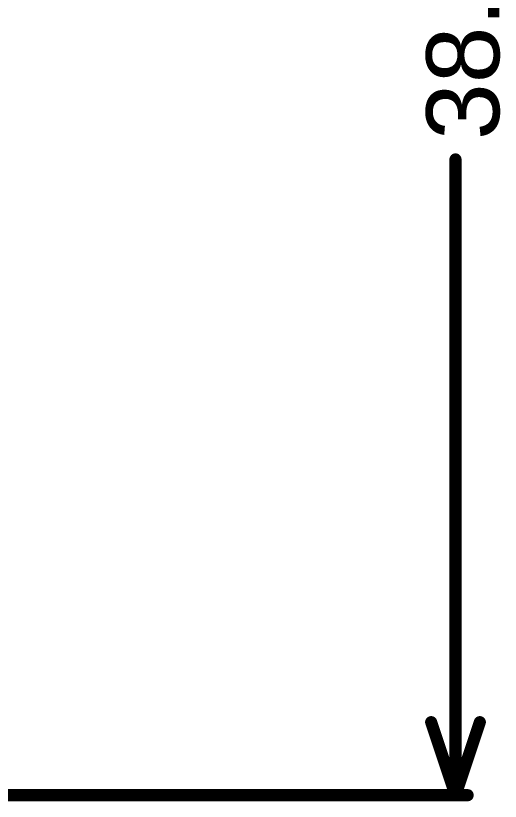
# Model space of a CAD drawing. Header units: inches. Extents: x -14 to 253, y -7 to 65.
# Drawn here: x 14.59 to 24.71, y -3.2 to 13.2 of the extents above; entities that cross this region are included whole.
import ezdxf

# ---------------------------------------------------------------- set-up
doc = ezdxf.new("R2010")
doc.units = ezdxf.units.IN
doc.layers.add('Dimensions', color=6, linetype='Continuous')
doc.styles.add('Arial', font='', dxfattribs={"height": 0.2})
doc.styles.get('Arial').set_extended_font_data('Arial')

msp = doc.modelspace()

# ---------------------------------------------------------------- linework, layer by layer
at = {"layer": 'Dimensions'}
for points in [[(23.772, -3.076, 0.254, 0.254, 0), (23.772, 10.198, 0.254, 0.254, 0)], [(23.264, -1.552, 0.254, 0.254, 0), (23.772, -3.076, 0.254, 0.254, 0)], [(23.772, -3.076, 0.254, 0.254, 0), (24.28, -1.552, 0.254, 0.254, 0)], [(12.215, -3.076, 0.254, 0.254, 0), (24.026, -3.076, 0.254, 0.254, 0)]]:
    msp.add_lwpolyline(points, format="xyseb", dxfattribs=at)
for points in [[(23.708, 10.198, 0.127, 0.127, 1), (23.835, 10.198, 0.127, 0.127, 1)], [(23.2, -1.552, 0.127, 0.127, 1), (23.327, -1.552, 0.127, 0.127, 1)], [(24.216, -1.552, 0.127, 0.127, 1), (24.343, -1.552, 0.127, 0.127, 1)], [(23.708, -3.076, 0.127, 0.127, 1), (23.835, -3.076, 0.127, 0.127, 1)], [(23.708, -3.076, 0.127, 0.127, 1), (23.835, -3.076, 0.127, 0.127, 1)], [(23.708, -3.076, 0.127, 0.127, 1), (23.835, -3.076, 0.127, 0.127, 1)], [(23.962, -3.076, 0.127, 0.127, 1), (24.089, -3.076, 0.127, 0.127, 1)]]:
    msp.add_lwpolyline(points, format="xyseb", close=True, dxfattribs=at)

# ---------------------------------------------------------------- texts
at = {"layer": 'Dimensions', "style": 'Arial'}
msp.add_text('38.08mm', height=1.524, rotation=90, dxfattribs=at).set_placement((24.686, 10.604))

doc.saveas('drawing.dxf')
